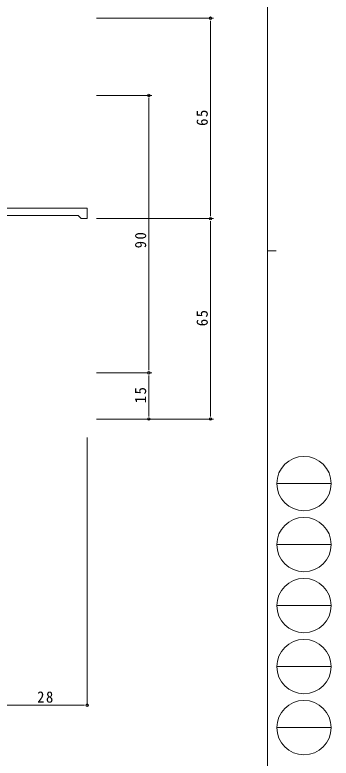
# Model space of a CAD drawing. Units: millimetres on the paper. Extents: x -420 to 373, y -297 to 267.
# Drawn here: x 270.2 to 372.9, y -162.7 to 78.4 of the extents above; entities that cross this region are included whole.
import ezdxf

# ---------------------------------------------------------------- set-up
doc = ezdxf.new("R2010")
doc.units = ezdxf.units.MM
for name, color, linetype, lineweight in [('0-1_YKK_ZWAK', 7, 'Continuous', 9), ('0-5_YKK_D', 6, 'Continuous', 9), ('0-8_YKK_11', 7, 'Continuous', 9)]:
    doc.layers.add(name, color=color, linetype=linetype, lineweight=lineweight)
doc.styles.add('ＭＳ ゴシック', font='')
doc.styles.get('ＭＳ ゴシック').set_extended_font_data('MS Gothic')

msp = doc.modelspace()

# ---------------------------------------------------------------- linework, layer by layer
at = {"layer": '0-1_YKK_ZWAK'}
for p, q in [((352.3, 264.4), (352.3, -260.6)), ((352.3, 1.9), (355.1, 1.9)), ((355.276, -73.616), (372.916, -73.616)), ((355.276, -93.412), (372.916, -93.412)), ((355.276, -113.208), (372.916, -113.208)), ((355.276, -133.004), (372.916, -133.004)), ((355.276, -152.8), (372.916, -152.8))]:
    msp.add_line(p, q, dxfattribs=at)
for centre in [(364.096, -73.616), (364.096, -93.412), (364.096, -113.208), (364.096, -133.004), (364.096, -152.8)]:
    msp.add_circle(centre, 8.82, dxfattribs=at)
at = {"layer": '0-5_YKK_D'}
for p, q in [((296.714, 77.326), (334.714, 77.326)), ((333.714, 76.476), (333.714, 75.626)), ((333.714, 75.626), (333.714, 14.026)), ((296.714, 52.326), (314.714, 52.326)), ((313.714, 51.476), (313.714, 50.626)), ((313.714, -35.974), (313.714, 50.626)), ((296.714, 12.326), (334.714, 12.326)), ((296.714, 12.326), (334.714, 12.326)), ((333.714, 13.176), (333.714, 14.026)), ((333.714, 11.476), (333.714, 10.626)), ((333.714, 10.626), (333.714, -50.974)), ((313.714, -36.824), (313.714, -35.974)), ((296.714, -37.674), (314.714, -37.674)), ((296.714, -37.674), (314.714, -37.674)), ((313.714, -38.524), (313.714, -39.374)), ((313.714, -39.374), (313.714, -50.974)), ((296.714, -52.674), (314.714, -52.674)), ((296.714, -52.674), (334.714, -52.674)), ((313.714, -51.824), (313.714, -50.974)), ((333.714, -51.824), (333.714, -50.974)), ((293.714, -58.674), (293.714, -145.976)), ((292.014, -145.551), (265.714, -145.551)), ((292.864, -145.551), (292.014, -145.551))]:
    msp.add_line(p, q, dxfattribs=at)
for centre, start, end in [((333.714, 77.326), 90, 270), ((333.714, 77.326), 270, 90), ((313.714, 52.326), 90, 270), ((313.714, 52.326), 270, 90), ((333.714, 12.326), 90, 270), ((333.714, 12.326), 90, 270), ((333.714, 12.326), 270, 90), ((333.714, 12.326), 270, 90), ((313.714, -37.674), 90, 270), ((313.714, -37.674), 90, 270), ((313.714, -37.674), 270, 90), ((313.714, -37.674), 270, 90), ((313.714, -52.674), 90, 270), ((313.714, -52.674), 270, 90), ((333.714, -52.674), 90, 270), ((333.714, -52.674), 270, 90), ((293.714, -145.551), 0, 180), ((293.714, -145.551), 180, 0)]:
    msp.add_arc(centre, 0.425, start, end, dxfattribs=at)
at = {"layer": '0-8_YKK_11'}
msp.add_lwpolyline([(265.714, 13.326), (290.814, 13.326), (291.314, 12.826), (291.814, 12.326), (293.714, 12.326), (293.714, 15.726), (265.714, 15.726)], dxfattribs=at)

# ---------------------------------------------------------------- texts
at = {"layer": '0-5_YKK_D', "color": 3, "char_height": 3.666, "attachment_point": 7, "rotation": 90, "style": 'ＭＳ ゴシック'}
for s, insert in [('\\T1.21;\\W0.95;65', (332.914, 42.426)), ('\\T1.21;\\W0.95;90', (312.914, 2.702)), ('\\T1.21;\\W0.95;65', (332.914, -22.574)), ('\\T1.21;\\W0.95;15', (312.914, -47.574))]:
    msp.add_mtext(s, dxfattribs=dict(at, insert=insert))
at = {"layer": '0-5_YKK_D', "color": 3, "insert": (277.473, -144.751), "char_height": 3.666, "attachment_point": 7, "style": 'ＭＳ ゴシック'}
msp.add_mtext('\\T1.21;\\W0.95;28', dxfattribs=at)

doc.saveas('drawing.dxf')
